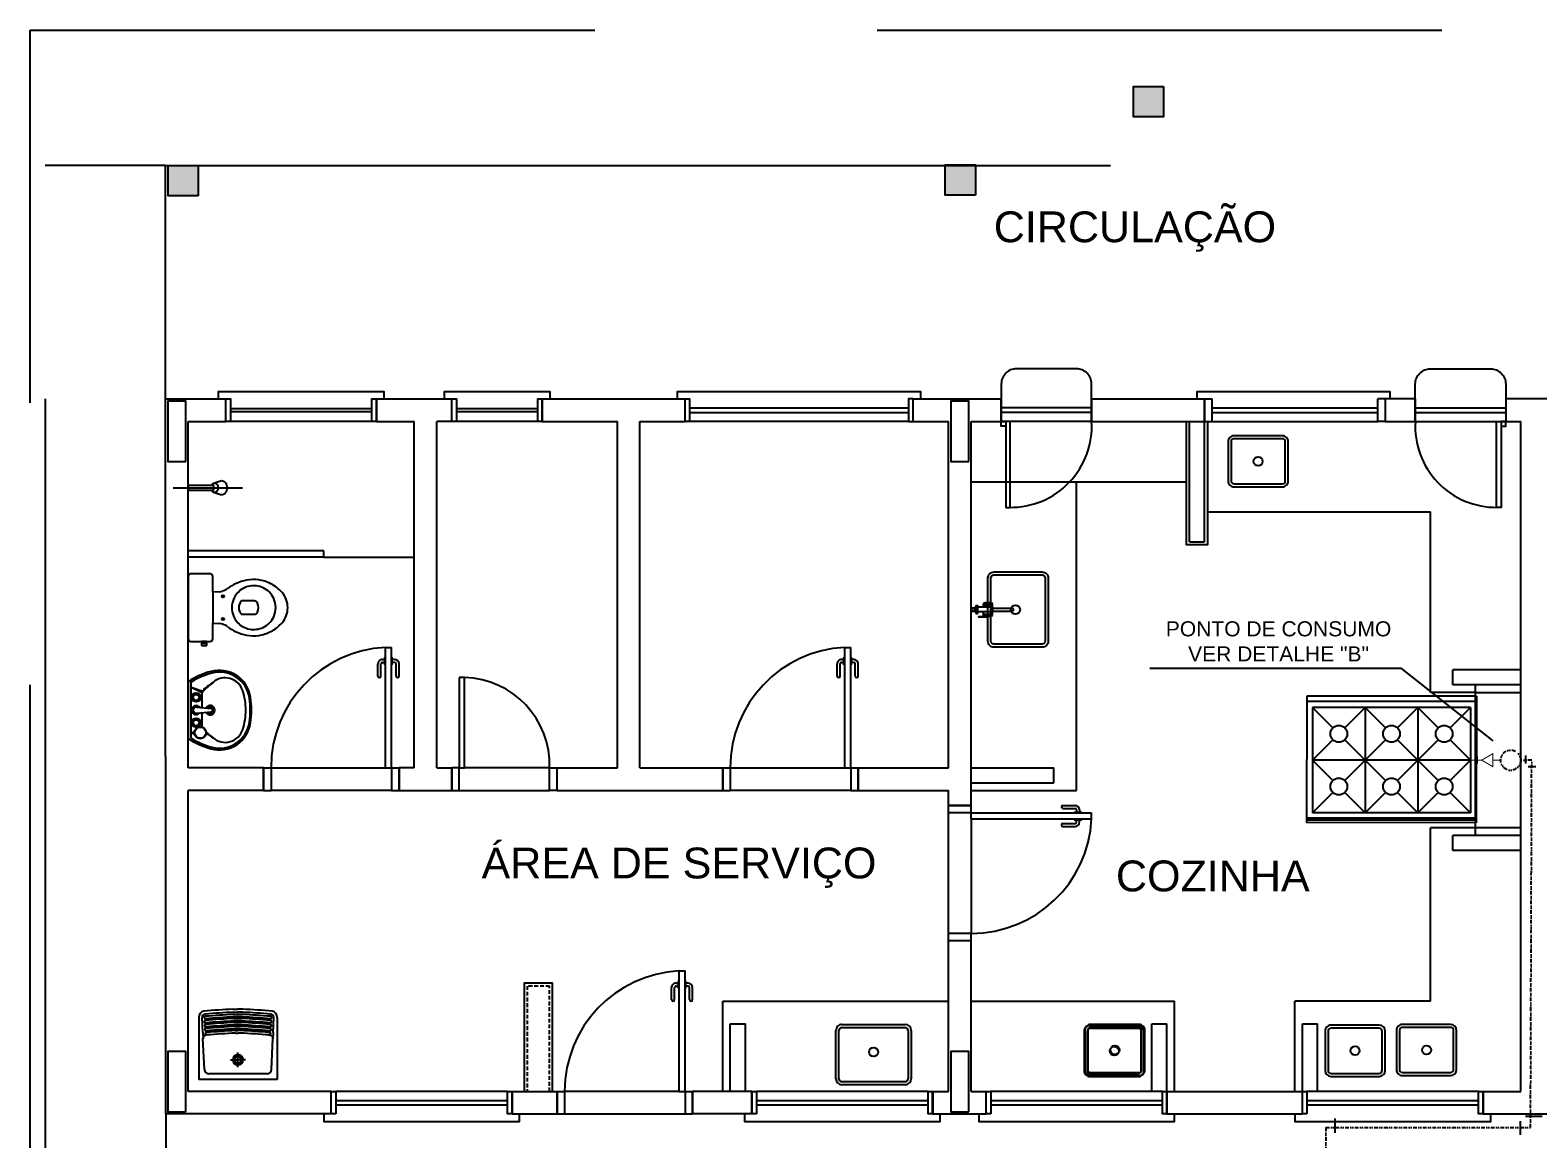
# Model space of a CAD drawing. Header units: millimetres. Extents: x 4161 to 13726, y 828 to 4470.
# Drawn here: x 4911 to 5913, y 3033 to 3770 of the extents above; entities that cross this region are included whole.
import ezdxf

# ---------------------------------------------------------------- set-up
doc = ezdxf.new("R2010")
doc.units = ezdxf.units.MM
doc.header["$LTSCALE"] = 10
for name, pattern in [('CONTINU', [0]), ('DIVIDE2', [0.625, 0.25, -0.125, 0, -0.125, 0, -0.125]), ('HIDDEN', [9.525, 6.35, -3.175]), ('TRACEJADO_G', [0.375, 0.25, -0.125]), ('TRAÇO-2PTOS_P', [0.625, 0.25, -0.125, 0, -0.125, 0, -0.125])]:
    doc.linetypes.add(name, pattern=pattern)
for name, color, linetype in [('A-COTAS', 1, 'Continuous'), ('A-JANEL', 1, 'Continuous'), ('A-PARED', 5, 'Continuous'), ('A-PAREDE', 5, 'Continuous'), ('A-PISOS-CTEL', 2, 'TRACEJADO_G'), ('A-PISOS-NIVEL', 1, 'Continuous'), ('A-SOLEIRA', 1, 'Continuous'), ('ARQ-ALV-CORTE', 5, 'Continuous'), ('ARQ-ALV-ENCOBERTA', 8, 'Continuous'), ('ARQ-ALV-VISTA2', 1, 'Continuous'), ('ARQ-BNC-VISTA', 1, 'Continuous'), ('ARQ-COB-PROJ', 8, 'TRAÇO-2PTOS_P'), ('ARQ-ESQ-VISTA1', 2, 'Continuous'), ('ARQ-MOB-VISTA', 1, 'CONTINU'), ('ARQ-TXT-1_050', 2, 'Continuous'), ('AUX_02', 2, 'Continuous'), ('cotas indicativas', 1, 'Continuous'), ('tubulação', 5, 'DIVIDE2')]:
    doc.layers.add(name, color=color, linetype=linetype)
doc.styles.add('Arial2', font='arial.ttf')
doc.styles.add('ESC-50-A20', font='arial.ttf', dxfattribs={"height": 0.1})

# ---------------------------------------------------------------- blocks, each defined once
blk = doc.blocks.new('PONTO')
at = {"layer": 'tubulação', "color": 0, "const_width": 5}
for points in [[(0, -54), (0, 0)], [(32.6, -105.3), (-32.6, -105.3), (0, -49.3), (32.6, -105.3), (0, -105.3)], [(17.9, -27.7), (-17.9, -27.7)], [(0, -143.9), (0, -105.3)]]:
    blk.add_lwpolyline(points, dxfattribs=at)

msp = doc.modelspace()

# ---------------------------------------------------------------- hatches: boundary and pattern name
at = {"layer": 'A-COTAS'}
h = msp.add_hatch(color=253, dxfattribs=at)
h.set_gradient(color1=(173, 173, 173), color2=(173, 173, 173))
h.paths.add_polyline_path([(5664.1, 3732.44), (5664.09, 3712.44), (5644.09, 3712.44), (5644.1, 3732.44)])
h = msp.add_hatch(color=251, dxfattribs=at)
h.set_gradient(color1=(173, 173, 173), color2=(173, 173, 173))
h.paths.add_polyline_path([(5022.91, 3659.94), (5002.91, 3659.95), (5002.92, 3679.95), (5022.92, 3679.94)])
h = msp.add_hatch(color=251, dxfattribs=at)
h.set_gradient(color1=(173, 173, 173), color2=(173, 173, 173))
h.paths.add_polyline_path([(5539.13, 3660.39), (5519.13, 3660.4), (5519.14, 3680.4), (5539.14, 3680.39)])

# ---------------------------------------------------------------- linework, layer by layer
at = {"layer": 'A-JANEL', "color": 251}
msp.add_line((5111.36, 3049.95), (5111.36, 3064.95), dxfattribs=at)
at = {"layer": 'A-PARED', "color": 251}
for points in [[(5022.91, 3659.94), (5002.91, 3659.95), (5002.92, 3679.95), (5022.92, 3679.94)], [(5539.13, 3660.39), (5519.13, 3660.4), (5519.14, 3680.4), (5539.14, 3680.39)]]:
    msp.add_lwpolyline(points, close=True, dxfattribs=at)
at = {"layer": 'A-PAREDE', "color": 251}
for p, q in [((5001.36, 3049.95), (5001.35, 3524.95)), ((5001.35, 3524.95), (5041.35, 3524.95)), ((5141.35, 3524.95), (5191.49, 3524.95)), ((5141.35, 3509.95), (5141.35, 3524.95)), ((5191.49, 3509.95), (5191.49, 3524.95)), ((5251.49, 3524.95), (5346.35, 3524.95)), ((5251.49, 3509.95), (5251.49, 3524.95)), ((5346.35, 3509.95), (5346.35, 3524.95)), ((5497.73, 3509.95), (5497.73, 3524.95)), ((5141.35, 3509.95), (5166.35, 3509.95)), ((5166.36, 3279.95), (5166.35, 3509.95)), ((5191.49, 3509.95), (5181.35, 3509.95)), ((5181.36, 3279.95), (5181.35, 3509.95)), ((5251.49, 3509.95), (5301.35, 3509.95)), ((5301.36, 3279.95), (5301.35, 3509.95)), ((5316.36, 3279.95), (5316.35, 3509.95)), ((5316.35, 3509.95), (5346.35, 3509.95)), ((5497.73, 3509.95), (5521.35, 3509.95)), ((5521.36, 3279.95), (5521.35, 3509.95)), ((5536.36, 3254.95), (5536.35, 3509.95)), ((5901.36, 3064.95), (5901.35, 3509.95)), ((5544.48, 3386.53), (5544.48, 3389.07)), ((5544.48, 3388.47), (5550.48, 3388.46)), ((5544.48, 3388.07), (5550.48, 3388.06)), ((5550.48, 3386.53), (5550.48, 3389.06)), ((5544.48, 3381), (5544.48, 3383.53)), ((5544.48, 3382), (5550.48, 3382.01)), ((5544.48, 3381.6), (5550.48, 3381.61)), ((5550.48, 3381.01), (5550.48, 3383.53)), ((5191.36, 3264.95), (5191.36, 3279.95)), ((5191.36, 3264.95), (5191.36, 3274.95)), ((5261.36, 3264.95), (5261.36, 3279.95)), ((5261.36, 3279.95), (5301.36, 3279.95)), ((5261.36, 3264.95), (5261.36, 3279.95)), ((5261.36, 3264.95), (5261.36, 3279.95)), ((5016.36, 3064.95), (5016.35, 3264.95)), ((5156.36, 3264.95), (5191.36, 3264.95)), ((5261.36, 3264.95), (5371.36, 3264.95)), ((5111.36, 3064.95), (5016.36, 3064.95)), ((5111.36, 3049.95), (5111.36, 3064.95)), ((5111.36, 3049.95), (5001.36, 3049.95)), ((5876.39, 3049.95), (6091.36, 3049.95))]:
    msp.add_line(p, q, dxfattribs=at)
for points in [[(5664.1, 3732.44), (5664.09, 3712.44), (5644.09, 3712.44), (5644.1, 3732.44)], [(5014.85, 3483.45), (5014.85, 3523.45), (5002.85, 3523.45), (5002.85, 3483.45)], [(5547.47, 3380.51), (5547.47, 3380.01), (5541.47, 3380.01), (5541.47, 3380.51)], [(5014.86, 3051.45), (5014.86, 3091.45), (5002.86, 3091.45), (5002.86, 3051.45)]]:
    msp.add_lwpolyline(points, close=True, dxfattribs=at)
for points in [[(5551.47, 3410.03), (5583.47, 3410.03, -0.4142136), (5587.47, 3406.03), (5587.47, 3364.03, -0.4142136), (5583.47, 3360.03), (5551.47, 3360.03, -0.4142136), (5547.47, 3364.03), (5547.47, 3406.03, -0.4142136)], [(5551.47, 3408.03), (5583.47, 3408.03, -0.4142136), (5585.47, 3406.03), (5585.47, 3364.03, -0.4142136), (5583.47, 3362.03), (5551.47, 3362.03, -0.4142136), (5549.47, 3364.03), (5549.47, 3406.03, -0.4142136)]]:
    msp.add_lwpolyline(points, format="xyb", close=True, dxfattribs=at)
for points in [[(5536.49, 3386.06), (5536.36, 3385.92)], [(5536.36, 3385.92), (5536.36, 3385.76)], [(5536.36, 3385.76), (5536.36, 3384.13)], [(5536.41, 3385.98), (5538.61, 3385.98)], [(5538.71, 3386.06), (5536.49, 3386.06)], [(5536.49, 3386.06), (5536.49, 3384.08)], [(5538.61, 3386.06), (5538.61, 3384.08)], [(5538.71, 3386.53), (5538.71, 3383.53)], [(5539.47, 3386.53), (5538.71, 3386.53)], [(5539.47, 3387.73), (5540.51, 3387.73)], [(5539.47, 3387.73), (5539.47, 3382.33)], [(5540.67, 3382.49), (5540.67, 3387.57)], [(5550.48, 3386.53), (5540.67, 3386.53)], [(5550.48, 3386.53), (5550.48, 3383.53)], [(5550.48, 3386.06), (5563.36, 3386.06)], [(5564.39, 3385.16), (5564.39, 3385.03)], [(5536.49, 3384), (5536.36, 3384.13)], [(5536.41, 3384.08), (5538.61, 3384.08)], [(5538.71, 3384), (5536.49, 3384)], [(5538.61, 3384), (5538.61, 3384.08)], [(5539.47, 3383.53), (5538.71, 3383.53)], [(5539.47, 3382.33), (5540.51, 3382.33)], [(5550.48, 3383.53), (5540.67, 3383.53)], [(5550.48, 3384), (5563.36, 3384)]]:
    msp.add_lwpolyline(points, dxfattribs=at)
for points in [[(5540.51, 3387.73, -0.4142082), (5540.67, 3387.57)], [(5563.36, 3386.06, -1), (5563.36, 3384)], [(5540.67, 3382.49, -0.4142116), (5540.51, 3382.33)]]:
    msp.add_lwpolyline(points, format="xyb", dxfattribs=at)
msp.add_circle((5565.79, 3385.03), 3, dxfattribs=at)
for centre, start, end in [((5547.47, 3380.31), 71.00676, 108.85604), ((5547.47, 3389.76), 251.14412, 288.9934)]:
    msp.add_arc(centre, 9.25, start, end, dxfattribs=at)
at = {"layer": 'A-PISOS-CTEL', "color": 251, "linetype": 'TRACEJADO_G', "ltscale": 150}
msp.add_lwpolyline([(4911.35, 3769.95), (6666.35, 3769.95), (6666.36, 2959.95), (4911.36, 2959.95)], close=True, dxfattribs=at)
at = {"layer": 'A-PISOS-NIVEL', "color": 251}
for p, q in [((5001.35, 3679.95), (4921.35, 3679.95)), ((5001.35, 3679.95), (5628.85, 3679.95)), ((5001.35, 3524.95), (5001.35, 3679.95)), ((4921.35, 3524.98), (4921.36, 2447.75)), ((5001.36, 3049.95), (5001.36, 2597.75))]:
    msp.add_line(p, q, dxfattribs=at)
at = {"layer": 'A-SOLEIRA', "color": 251}
for p, q in [((5106.35, 3419.95), (5166.35, 3419.95)), ((5256.36, 3279.95), (5199.86, 3279.95)), ((5196.36, 3264.95), (5256.36, 3264.95)), ((5521.36, 3169.95), (5521.36, 3249.95)), ((5536.36, 3245.95), (5536.36, 3169.95))]:
    msp.add_line(p, q, dxfattribs=at)
msp.add_arc((5198.11, 3281.7), 58.28, 358.27927, 88.27927, dxfattribs=at)
at = {"layer": 'ARQ-ALV-CORTE', "color": 251}
for p, q in [((5497.73, 3524.95), (5556.35, 3524.95)), ((5556.35, 3509.95), (5556.35, 3524.95)), ((5556.35, 3509.95), (5556.35, 3524.95)), ((5616.35, 3524.95), (5691.35, 3524.95)), ((5691.35, 3524.95), (5696.35, 3524.95)), ((5691.35, 3524.95), (5691.35, 3509.95)), ((5691.35, 3509.95), (5691.35, 3524.95)), ((5696.35, 3509.95), (5696.35, 3524.95)), ((5806.35, 3509.95), (5806.35, 3524.95)), ((5811.35, 3524.95), (5806.35, 3524.95)), ((5831.35, 3524.95), (5811.35, 3524.95)), ((5811.35, 3524.95), (5811.35, 3509.95)), ((5831.35, 3524.95), (5831.35, 3509.95)), ((5926.35, 3524.95), (5891.35, 3524.95)), ((5891.35, 3524.95), (5891.35, 3509.95)), ((5616.35, 3519.03), (5556.35, 3519.03)), ((5616.35, 3516.03), (5556.35, 3516.03)), ((5616.37, 3524.67), (5616.37, 3509.67)), ((5616.37, 3509.67), (5616.37, 3524.67)), ((5831.35, 3519.03), (5891.35, 3519.03)), ((5831.35, 3516.03), (5891.35, 3516.03)), ((5536.35, 3509.95), (5556.35, 3509.95)), ((5616.35, 3509.95), (5556.35, 3509.95)), ((5616.37, 3509.95), (5691.35, 3509.95)), ((5811.35, 3509.95), (5806.35, 3509.95)), ((5811.35, 3509.95), (5831.35, 3509.95)), ((5831.35, 3509.95), (5891.35, 3509.95)), ((5891.35, 3509.95), (5901.35, 3509.95)), ((5606.36, 3264.95), (5606.35, 3469.95)), ((5856.36, 3334.95), (5856.36, 3344.95)), ((5871.36, 3234.95), (5871.36, 3334.95)), ((5759.19, 3327.53), (5759.16, 3243.53)), ((5871.89, 3327.48), (5759.19, 3327.53)), ((5871.36, 3329.95), (5841.36, 3329.95)), ((5871.89, 3327.48), (5871.86, 3243.48)), ((5871.89, 3323.98), (5759.19, 3324.03)), ((5763.04, 3320.02), (5763.01, 3250.02)), ((5763.04, 3320.02), (5776.57, 3306.48)), ((5868.04, 3319.98), (5763.04, 3320.02)), ((5784.49, 3306.48), (5798.04, 3320.01)), ((5798.04, 3320.01), (5798.01, 3250.01)), ((5798.04, 3320.01), (5811.57, 3306.46)), ((5833.04, 3320), (5819.49, 3306.46)), ((5833.04, 3320), (5833.01, 3250)), ((5846.57, 3306.45), (5833.04, 3320)), ((5868.04, 3319.98), (5854.49, 3306.45)), ((5868.04, 3319.98), (5868.01, 3249.98)), ((5763.02, 3285.02), (5776.57, 3298.56)), ((5811.57, 3298.54), (5784.48, 3271.48)), ((5784.49, 3298.56), (5811.56, 3271.46)), ((5846.57, 3298.53), (5819.48, 3271.46)), ((5819.49, 3298.54), (5846.56, 3271.45)), ((5868.02, 3284.98), (5854.49, 3298.53)), ((5776.56, 3271.48), (5763.02, 3285.02)), ((5868.02, 3284.98), (5763.02, 3285.02)), ((5854.48, 3271.45), (5868.02, 3284.98)), ((5536.36, 3279.95), (5591.36, 3279.95)), ((5591.36, 3269.95), (5591.36, 3279.95)), ((5536.36, 3269.95), (5591.36, 3269.95)), ((5536.36, 3264.95), (5606.36, 3264.95)), ((5536.36, 3249.95), (5536.36, 3254.95)), ((5776.55, 3263.56), (5763.01, 3250.02)), ((5798.01, 3250.01), (5784.47, 3263.56)), ((5811.55, 3263.54), (5798.01, 3250.01)), ((5819.47, 3263.54), (5833.01, 3250)), ((5833.01, 3250), (5846.55, 3263.53)), ((5854.47, 3263.53), (5868.01, 3249.98)), ((5536.36, 3249.95), (5521.36, 3249.95)), ((5536.36, 3249.95), (5616.36, 3249.95)), ((5536.36, 3245.95), (5536.36, 3249.95)), ((5536.36, 3245.95), (5616.36, 3245.95)), ((5871.86, 3246.48), (5759.16, 3246.53)), ((5871.86, 3245.08), (5759.16, 3245.13)), ((5868.01, 3249.98), (5763.01, 3250.02)), ((5871.86, 3243.48), (5759.16, 3243.53)), ((5841.36, 3124.95), (5841.36, 3239.95)), ((5871.36, 3239.95), (5841.36, 3239.95)), ((5856.36, 3224.95), (5856.36, 3234.95)), ((5901.36, 3234.95), (5856.36, 3234.95)), ((5901.36, 3239.95), (5871.36, 3239.95)), ((5901.36, 3234.95), (5871.36, 3234.95)), ((5901.36, 3224.95), (5856.36, 3224.95)), ((5671.36, 3064.95), (5671.36, 3124.95)), ((5656.36, 3109.95), (5666.36, 3109.95)), ((5656.36, 3064.95), (5656.36, 3109.95)), ((5666.36, 3064.95), (5666.36, 3109.95)), ((5666.39, 3064.95), (5756.36, 3064.95)), ((5666.39, 3049.95), (5666.39, 3064.95)), ((5666.39, 3049.95), (5666.39, 3064.95)), ((5876.39, 3064.95), (5901.36, 3064.95)), ((5666.39, 3049.95), (5756.36, 3049.95)), ((5698.36, 3049.95), (5740.86, 3049.95))]:
    msp.add_line(p, q, dxfattribs=at)
for points in [[(5616.35, 3509.95), (5616.35, 3534.95, 0.4142136), (5606.35, 3544.95), (5566.35, 3544.95, 0.4142136), (5556.35, 3534.95), (5556.35, 3509.95)], [(5831.35, 3509.95), (5831.35, 3534.95, -0.4142136), (5841.35, 3544.95), (5881.35, 3544.95, -0.4142136), (5891.35, 3534.95), (5891.35, 3509.95)]]:
    msp.add_lwpolyline(points, format="xyb", dxfattribs=at)
for points in [[(5534.85, 3483.45), (5534.85, 3523.45), (5522.85, 3523.45), (5522.85, 3483.45)], [(5666.39, 3049.95), (5663.39, 3049.95), (5663.39, 3064.95), (5666.39, 3064.95)]]:
    msp.add_lwpolyline(points, close=True, dxfattribs=at)
for points in [[(5559.35, 3509.95), (5559.35, 3506.95), (5556.35, 3506.95), (5556.35, 3509.95), (5559.35, 3509.95)], [(5559.35, 3509.95), (5559.35, 3452.95), (5562.35, 3452.95), (5562.35, 3509.95), (5559.35, 3509.95)], [(5888.35, 3509.95), (5888.35, 3506.95), (5891.35, 3506.95), (5891.35, 3509.95), (5888.35, 3509.95)]]:
    msp.add_lwpolyline(points, dxfattribs=at)
for points in [[(5611.36, 3104.83), (5611.36, 3078.83, 0.4142136), (5615.36, 3074.83), (5647.36, 3074.83, 0.4142136), (5651.36, 3078.83), (5651.36, 3104.83, 0.4142136), (5647.36, 3108.83), (5615.36, 3108.83, 0.4142136)], [(5611.8, 3105.47), (5611.79, 3079.47, 0.4142136), (5615.79, 3075.47), (5647.79, 3075.46, 0.4142136), (5651.79, 3079.45), (5651.8, 3105.45, 0.4142136), (5647.8, 3109.46), (5615.8, 3109.47, 0.4142136)], [(5613.36, 3104.83), (5613.36, 3078.83, 0.4142136), (5615.36, 3076.83), (5647.36, 3076.83, 0.4142136), (5649.36, 3078.83), (5649.36, 3104.83, 0.4142136), (5647.36, 3106.83), (5615.36, 3106.83, 0.4142136)], [(5613.8, 3105.47), (5613.79, 3079.47, 0.4142136), (5615.79, 3077.47), (5647.79, 3077.46, 0.4142136), (5649.79, 3079.45), (5649.8, 3105.45, 0.4142136), (5647.8, 3107.46), (5615.8, 3107.47, 0.4142136)]]:
    msp.add_lwpolyline(points, format="xyb", close=True, dxfattribs=at)
for centre, radius in [((5780.53, 3302.52), 5.6), ((5815.53, 3302.5), 5.6), ((5850.53, 3302.49), 5.6), ((5780.52, 3267.52), 5.6), ((5815.52, 3267.5), 5.6), ((5850.52, 3267.49), 5.6), ((5631.36, 3091.83), 3), ((5631.8, 3092.46), 3)]:
    msp.add_circle(centre, radius, dxfattribs=at)
msp.add_arc((5562.6, 3506.79), 53.84, 269.20196, 3.36797, dxfattribs=at)
at = {"layer": 'ARQ-ALV-ENCOBERTA', "color": 251, "linetype": 'HIDDEN'}
for p, q in [((5901.36, 3344.95), (5856.36, 3344.95)), ((5901.36, 3334.95), (5856.36, 3334.95)), ((5901.36, 3329.69), (5871.36, 3329.69))]:
    msp.add_line(p, q, dxfattribs=at)
at = {"layer": 'ARQ-ALV-VISTA2', "color": 251, "ltscale": 0.1}
msp.add_lwpolyline([(5256.36, 3064.95), (5258.36, 3064.95), (5258.36, 3136.95), (5239.36, 3136.95), (5239.36, 3064.95)], dxfattribs=at)
at = {"layer": 'ARQ-BNC-VISTA', "color": 251}
for p, q in [((5536.35, 3469.95), (5679.35, 3469.95)), ((5693.35, 3449.95), (5841.35, 3449.95)), ((5841.36, 3329.95), (5841.35, 3449.95)), ((5901.36, 3334.95), (5871.36, 3334.95)), ((5371.36, 3124.95), (5521.36, 3124.95)), ((5536.36, 3124.95), (5671.36, 3124.95)), ((5046.03, 3119.59), (5049.38, 3119.59)), ((5046.26, 3117.58), (5049.38, 3117.58)), ((5046.42, 3116.1), (5049.37, 3116.1)), ((5046.6, 3114.45), (5049.37, 3114.45)), ((5052.71, 3119.59), (5049.36, 3119.59)), ((5052.48, 3117.58), (5049.36, 3117.58)), ((5052.32, 3116.1), (5049.37, 3116.1)), ((5052.14, 3114.45), (5049.37, 3114.45)), ((5023.37, 3114.14), (5023.37, 3072.97)), ((5025.97, 3104.19), (5025.54, 3114)), ((5046.72, 3113.42), (5049.37, 3113.42)), ((5046.9, 3111.75), (5049.37, 3111.75)), ((5047.01, 3110.75), (5049.37, 3110.75)), ((5047.19, 3109.11), (5049.37, 3109.11)), ((5047.3, 3108.12), (5049.37, 3108.12)), ((5047.48, 3106.48), (5049.37, 3106.48)), ((5047.61, 3105.35), (5049.37, 3105.35)), ((5052.02, 3113.42), (5049.37, 3113.42)), ((5051.84, 3111.75), (5049.37, 3111.75)), ((5051.73, 3110.75), (5049.37, 3110.75)), ((5051.55, 3109.11), (5049.37, 3109.11)), ((5051.44, 3108.12), (5049.37, 3108.12)), ((5051.26, 3106.48), (5049.37, 3106.48)), ((5051.13, 3105.35), (5049.37, 3105.35)), ((5072.77, 3104.19), (5073.2, 3114)), ((5075.37, 3114.14), (5075.37, 3072.97)), ((5025.97, 3104.19), (5026.16, 3099.8)), ((5027.04, 3079.49), (5026.15, 3100.07)), ((5028.73, 3102.45), (5028.2, 3102.41)), ((5047.79, 3103.7), (5049.37, 3103.7)), ((5050.95, 3103.7), (5049.37, 3103.7)), ((5070.01, 3102.45), (5070.54, 3102.41)), ((5071.7, 3079.49), (5072.59, 3100.07)), ((5072.77, 3104.19), (5072.58, 3099.8)), ((5044.46, 3086), (5049.37, 3086)), ((5049.37, 3081.09), (5049.37, 3090.91)), ((5054.28, 3086), (5049.37, 3086)), ((5068.7, 3076.63), (5030.04, 3076.63)), ((5075.37, 3072.97), (5023.37, 3072.97))]:
    msp.add_line(p, q, dxfattribs=at)
for centre, radius, start, end in [((5027.67, 3114.1), 4.3, 102.59165, 180.54679), ((5027.79, 3114.1), 2.25, 94.64958, 182.49162), ((5078.28, 2493.19), 627.23, 92.94732, 94.71429), ((5027.75, 3114.03), 0.825, 91.57277, 277.72639), ((5078.28, 2493.19), 625.21, 92.93644, 94.64958), ((5078.28, 2493.19), 623.72, 92.92836, 94.64958), ((5078.28, 2493.19), 622.07, 92.91937, 94.64958), ((5020.46, 2493.19), 622.07, 85.35058, 87.08079), ((5020.46, 2493.19), 623.72, 85.35058, 87.0718), ((5020.46, 2493.19), 625.21, 85.35058, 87.06372), ((5020.46, 2493.19), 627.23, 85.28587, 87.05284), ((5070.99, 3114.03), 0.825, 262.27377, 88.42739), ((5070.95, 3114.1), 2.25, 357.50854, 85.35058), ((5071.07, 3114.1), 4.3, 359.45337, 77.40851), ((5027.88, 3111.33), 0.847, 85.74587, 283.55329), ((5028, 3108.67), 0.855, 79.12, 290.17916), ((5028.21, 3106.03), 0.857, 78.76408, 290.53507), ((5078.28, 2493.19), 621.03, 92.91365, 94.64958), ((5078.28, 2493.19), 619.36, 92.90445, 94.64958), ((5078.28, 2493.19), 618.36, 92.89893, 94.64958), ((5078.28, 2493.19), 616.71, 92.88978, 94.64958), ((5078.28, 2493.19), 615.71, 92.88422, 94.64958), ((5078.28, 2493.19), 614.06, 92.87499, 94.64958), ((5078.28, 2493.19), 612.93, 92.86862, 94.64958), ((5020.46, 2493.19), 612.93, 85.35058, 87.13154), ((5020.46, 2493.19), 614.06, 85.35058, 87.12517), ((5020.46, 2493.19), 615.71, 85.35058, 87.11594), ((5020.46, 2493.19), 616.71, 85.35058, 87.11038), ((5020.46, 2493.19), 618.36, 85.35058, 87.10123), ((5020.46, 2493.19), 619.36, 85.35058, 87.09571), ((5020.46, 2493.19), 621.03, 85.35058, 87.08651), ((5070.53, 3106.03), 0.857, 249.46509, 101.23608), ((5070.74, 3108.67), 0.855, 249.821, 100.88017), ((5070.86, 3111.33), 0.847, 256.44687, 94.25429), ((5028.39, 3100.17), 2.25, 95.00474, 182.49162), ((5028.46, 3103.26), 0.851, 80.36073, 262.12557), ((5078.28, 2493.18), 611.28, 92.8592, 94.64958), ((5020.46, 2493.18), 611.28, 85.35058, 87.14096), ((5070.28, 3103.26), 0.851, 277.87459, 99.63943), ((5070.35, 3100.17), 2.25, 357.50854, 84.99542), ((5049.37, 3086), 3.41, 90.00008, 270.00008), ((5049.37, 3086), 3.41, 90.00008, 270.00008), ((5049.37, 3086), 2.19, 90.00008, 270.00008), ((5049.37, 3086), 2.19, 90.00008, 270.00008), ((5049.37, 3086), 3.41, 270.00008, 90.00008), ((5049.37, 3086), 3.41, 270.00008, 90.00008), ((5049.37, 3086), 2.19, 270.00008, 90.00008), ((5049.37, 3086), 2.19, 270.00008, 90.00008), ((5030.04, 3079.62), 3, 182.49162, 270.00008), ((5068.7, 3079.62), 3, 270.00008, 357.50854)]:
    msp.add_arc(centre, radius, start, end, dxfattribs=at)
at = {"layer": 'ARQ-COB-PROJ', "color": 251, "linetype": 'HIDDEN', "ltscale": 0.04}
msp.add_lwpolyline([(5256.36, 3064.95), (5256.36, 3134.95), (5241.36, 3134.95), (5241.36, 3064.95)], dxfattribs=at)
at = {"layer": 'ARQ-ESQ-VISTA1', "color": 251}
for p, q in [((5041.35, 3509.95), (5041.35, 3524.95)), ((5138.35, 3518.44), (5044.39, 3518.44)), ((5138.35, 3516.44), (5044.39, 3516.44)), ((5248.49, 3518.44), (5194.53, 3518.44)), ((5248.49, 3516.44), (5194.53, 3516.44)), ((5349.35, 3518.95), (5494.73, 3518.95)), ((5349.35, 3515.95), (5494.73, 3515.95)), ((5696.35, 3518.95), (5806.35, 3518.95)), ((5696.35, 3515.95), (5806.35, 3515.95)), ((5016.35, 3279.95), (5016.35, 3509.95)), ((5016.35, 3509.95), (5041.35, 3509.95)), ((5138.35, 3509.95), (5044.35, 3509.95)), ((5248.49, 3509.95), (5194.49, 3509.95)), ((5494.73, 3509.95), (5349.35, 3509.95)), ((5681.35, 3429.95), (5681.35, 3509.95)), ((5691.35, 3509.95), (5696.35, 3509.95)), ((5691.35, 3429.95), (5691.35, 3509.95)), ((5696.35, 3509.95), (5806.35, 3509.95)), ((5006.35, 3465.95), (5052.35, 3465.95)), ((5016.35, 3467.45), (5016.35, 3464.45)), ((5033.35, 3467.45), (5016.35, 3467.45)), ((5033.35, 3464.45), (5033.35, 3467.45)), ((5037.05, 3470.2), (5033.85, 3468.95)), ((5016.35, 3464.45), (5033.35, 3464.45)), ((5033.16, 3463.07), (5037.17, 3461.65)), ((5681.35, 3429.95), (5691.35, 3429.95)), ((5106.35, 3423.95), (5016.35, 3423.95)), ((5106.35, 3419.95), (5016.35, 3419.95)), ((5106.35, 3419.95), (5106.35, 3423.95)), ((5016.35, 3407.03), (5016.35, 3386.33)), ((5025.46, 3408.83), (5018.16, 3408.83)), ((5028.46, 3408.83), (5025.46, 3408.83)), ((5030.71, 3408.83), (5028.46, 3408.83)), ((5032.61, 3396.61), (5032.61, 3407.03)), ((5037.16, 3396.93), (5032.61, 3396.61)), ((5016.35, 3386.33), (5016.35, 3365.63)), ((5060.16, 3390.78), (5051.66, 3390.78)), ((5032.61, 3365.63), (5032.61, 3376.05)), ((5032.61, 3376.05), (5037.16, 3375.73)), ((5051.66, 3381.88), (5060.16, 3381.88)), ((5018.16, 3363.83), (5025.46, 3363.83)), ((5025.46, 3362.68), (5025.16, 3362.68)), ((5025.16, 3362.68), (5025.16, 3361.08)), ((5025.16, 3361.08), (5026.96, 3361.08)), ((5025.46, 3363.83), (5025.46, 3362.68)), ((5026.96, 3361.08), (5028.76, 3361.08)), ((5028.46, 3362.68), (5028.46, 3363.83)), ((5028.46, 3363.83), (5030.71, 3363.83)), ((5028.76, 3362.68), (5028.46, 3362.68)), ((5028.76, 3361.08), (5028.76, 3362.68)), ((5147.36, 3279.95), (5147.36, 3359.95)), ((5147.36, 3359.95), (5151.36, 3359.95)), ((5151.36, 3279.95), (5151.36, 3359.95)), ((5452.36, 3279.95), (5452.36, 3359.95)), ((5452.36, 3359.95), (5456.36, 3359.95)), ((5456.36, 3279.95), (5456.36, 3359.95)), ((5142.36, 3340.91), (5142.36, 3348.91)), ((5144.36, 3340.91), (5144.36, 3348.91)), ((5145.36, 3351.91), (5146.86, 3351.91)), ((5145.36, 3349.91), (5146.86, 3349.91)), ((5146.86, 3348.41), (5146.86, 3353.41)), ((5146.86, 3353.41), (5147.36, 3353.41)), ((5146.86, 3348.41), (5147.36, 3348.41)), ((5151.86, 3353.41), (5151.36, 3353.41)), ((5151.86, 3348.41), (5151.36, 3348.41)), ((5151.86, 3348.41), (5151.86, 3353.41)), ((5153.36, 3351.91), (5151.86, 3351.91)), ((5153.36, 3349.91), (5151.86, 3349.91)), ((5154.36, 3340.91), (5154.36, 3348.91)), ((5156.36, 3340.91), (5156.36, 3348.91)), ((5447.36, 3340.91), (5447.36, 3348.91)), ((5449.36, 3340.91), (5449.36, 3348.91)), ((5450.36, 3351.91), (5451.86, 3351.91)), ((5450.36, 3349.91), (5451.86, 3349.91)), ((5451.86, 3348.41), (5451.86, 3353.41)), ((5451.86, 3353.41), (5452.36, 3353.41)), ((5451.86, 3348.41), (5452.36, 3348.41)), ((5456.86, 3353.41), (5456.36, 3353.41)), ((5456.86, 3348.41), (5456.36, 3348.41)), ((5456.86, 3348.41), (5456.86, 3353.41)), ((5458.36, 3351.91), (5456.86, 3351.91)), ((5458.36, 3349.91), (5456.86, 3349.91)), ((5459.36, 3340.91), (5459.36, 3348.91)), ((5461.36, 3340.91), (5461.36, 3348.91)), ((5016.35, 3337.14), (5016.35, 3299.34)), ((5018.36, 3299.55), (5018.36, 3336.93)), ((5018.36, 3333.52), (5026.02, 3330.8)), ((5018.36, 3333.42), (5025.6, 3329.85)), ((5025.6, 3319.89), (5025.6, 3329.85)), ((5021.96, 3320.19), (5031.47, 3319.39)), ((5021.96, 3316.25), (5031.47, 3317.05)), ((5025.6, 3307.04), (5025.6, 3316.56)), ((5018.36, 3303.44), (5020.36, 3303.44)), ((5018.36, 3303.04), (5020.36, 3303.04)), ((5019.12, 3303.44), (5020.45, 3304.09)), ((5019.7, 3303.44), (5020.38, 3303.68)), ((5066.36, 3279.95), (5016.35, 3279.95)), ((5066.36, 3264.95), (5066.36, 3279.95)), ((5066.36, 3279.95), (5066.36, 3264.95)), ((5066.36, 3279.95), (5071.36, 3279.95)), ((5071.36, 3279.95), (5147.36, 3279.95)), ((5071.36, 3279.95), (5071.36, 3264.95)), ((5147.36, 3279.95), (5151.36, 3279.95)), ((5151.36, 3279.95), (5151.36, 3264.95)), ((5151.36, 3279.95), (5156.36, 3279.95)), ((5156.36, 3264.95), (5156.36, 3279.95)), ((5166.36, 3279.95), (5156.36, 3279.95)), ((5156.36, 3279.95), (5156.36, 3264.95)), ((5181.36, 3279.95), (5191.36, 3279.95)), ((5316.36, 3279.95), (5371.36, 3279.95)), ((5371.36, 3264.95), (5371.36, 3279.95)), ((5371.36, 3279.95), (5371.36, 3264.95)), ((5371.36, 3279.95), (5376.36, 3279.95)), ((5376.36, 3279.95), (5452.36, 3279.95)), ((5376.36, 3279.95), (5376.36, 3264.95)), ((5452.36, 3279.95), (5456.36, 3279.95)), ((5456.36, 3279.95), (5456.36, 3264.95)), ((5456.36, 3279.95), (5461.36, 3279.95)), ((5461.36, 3264.95), (5461.36, 3279.95)), ((5461.36, 3279.95), (5521.36, 3279.95)), ((5461.36, 3279.95), (5461.36, 3264.95)), ((5066.36, 3264.95), (5016.35, 3264.95)), ((5066.36, 3264.95), (5071.36, 3264.95)), ((5151.36, 3264.95), (5071.36, 3264.95)), ((5151.36, 3264.95), (5156.36, 3264.95)), ((5371.36, 3264.95), (5376.36, 3264.95)), ((5456.36, 3264.95), (5376.36, 3264.95)), ((5456.36, 3264.95), (5461.36, 3264.95)), ((5461.36, 3264.95), (5521.36, 3264.95)), ((5521.36, 3254.95), (5521.36, 3264.95)), ((5521.36, 3254.95), (5536.36, 3254.95)), ((5536.36, 3254.95), (5521.36, 3254.95)), ((5521.36, 3249.95), (5521.36, 3254.95)), ((5597.32, 3254.95), (5605.32, 3254.95)), ((5597.32, 3252.95), (5605.32, 3252.95)), ((5604.82, 3250.45), (5609.82, 3250.45)), ((5604.82, 3250.45), (5604.82, 3249.95)), ((5604.82, 3245.45), (5604.82, 3245.95)), ((5604.82, 3245.45), (5609.82, 3245.45)), ((5606.32, 3251.95), (5606.32, 3250.45)), ((5606.32, 3243.95), (5606.32, 3245.45)), ((5608.32, 3251.95), (5608.32, 3250.45)), ((5608.32, 3243.95), (5608.32, 3245.45)), ((5609.82, 3250.45), (5609.82, 3249.95)), ((5609.82, 3245.45), (5609.82, 3245.95)), ((5616.36, 3245.95), (5616.36, 3249.95)), ((5597.32, 3242.95), (5605.32, 3242.95)), ((5597.32, 3240.95), (5605.32, 3240.95)), ((5536.36, 3169.95), (5521.36, 3169.95)), ((5521.36, 3164.95), (5521.36, 3169.95)), ((5521.36, 3064.95), (5521.36, 3164.95)), ((5536.36, 3164.95), (5521.36, 3164.95)), ((5536.36, 3164.95), (5521.36, 3164.95)), ((5536.36, 3164.95), (5536.36, 3169.95)), ((5536.36, 3064.95), (5536.36, 3164.95)), ((5342.36, 3064.95), (5342.36, 3144.95)), ((5342.36, 3144.95), (5346.36, 3144.95)), ((5346.36, 3064.95), (5346.36, 3144.95)), ((5340.36, 3136.91), (5341.86, 3136.91)), ((5340.36, 3134.91), (5341.86, 3134.91)), ((5341.86, 3133.41), (5341.86, 3138.41)), ((5341.86, 3138.41), (5342.36, 3138.41)), ((5346.86, 3138.41), (5346.36, 3138.41)), ((5346.86, 3133.41), (5346.86, 3138.41)), ((5348.36, 3136.91), (5346.86, 3136.91)), ((5348.36, 3134.91), (5346.86, 3134.91)), ((5337.36, 3125.91), (5337.36, 3133.91)), ((5339.36, 3125.91), (5339.36, 3133.91)), ((5341.86, 3133.41), (5342.36, 3133.41)), ((5346.86, 3133.41), (5346.36, 3133.41)), ((5349.36, 3125.91), (5349.36, 3133.91)), ((5351.36, 3125.91), (5351.36, 3133.91)), ((5371.36, 3064.95), (5371.36, 3124.95)), ((5841.36, 3124.95), (5751.36, 3124.95)), ((5751.36, 3064.95), (5751.36, 3124.95)), ((5376.36, 3109.95), (5386.36, 3109.95)), ((5376.36, 3064.95), (5376.36, 3109.95)), ((5386.36, 3064.95), (5386.36, 3109.95)), ((5446.5, 3073.39), (5446.5, 3105.39)), ((5448.5, 3073.39), (5448.5, 3105.39)), ((5450.5, 3109.39), (5492.5, 3109.39)), ((5450.5, 3107.39), (5492.5, 3107.39)), ((5494.5, 3105.39), (5494.5, 3073.39)), ((5496.5, 3105.39), (5496.5, 3073.39)), ((5756.36, 3109.95), (5766.36, 3109.95)), ((5756.36, 3064.95), (5756.36, 3109.95)), ((5766.36, 3064.95), (5766.36, 3109.95)), ((5771.36, 3104.95), (5771.36, 3078.95)), ((5773.36, 3104.95), (5773.36, 3078.95)), ((5807.36, 3108.95), (5775.36, 3108.95)), ((5807.36, 3106.95), (5775.36, 3106.95)), ((5809.36, 3078.95), (5809.36, 3104.95)), ((5811.36, 3078.95), (5811.36, 3104.95)), ((5818.8, 3105.5), (5818.79, 3079.5)), ((5820.8, 3105.5), (5820.79, 3079.5)), ((5854.8, 3109.49), (5822.8, 3109.5)), ((5854.8, 3107.49), (5822.8, 3107.5)), ((5856.79, 3079.49), (5856.8, 3105.49)), ((5858.79, 3079.49), (5858.8, 3105.49)), ((5775.36, 3076.95), (5807.36, 3076.95)), ((5775.36, 3074.95), (5807.36, 3074.95)), ((5822.79, 3077.5), (5854.79, 3077.49)), ((5822.79, 3075.5), (5854.79, 3075.49)), ((5228.39, 3064.95), (5114.36, 3064.95)), ((5231.39, 3049.95), (5231.39, 3064.95)), ((5231.39, 3064.95), (5261.36, 3064.95)), ((5261.36, 3064.95), (5261.36, 3049.95)), ((5261.36, 3064.95), (5266.36, 3064.95)), ((5261.36, 3049.95), (5261.36, 3064.95)), ((5266.36, 3064.95), (5266.36, 3049.95)), ((5342.36, 3064.95), (5266.36, 3064.95)), ((5342.36, 3064.95), (5346.36, 3064.95)), ((5346.36, 3064.95), (5346.36, 3049.95)), ((5346.36, 3064.95), (5351.36, 3064.95)), ((5351.36, 3064.95), (5351.36, 3049.95)), ((5390.76, 3064.95), (5351.36, 3064.95)), ((5351.36, 3049.95), (5351.36, 3064.95)), ((5390.76, 3049.95), (5390.76, 3064.95)), ((5390.76, 3049.95), (5390.76, 3064.95)), ((5390.76, 3064.95), (5390.76, 3049.95)), ((5390.76, 3049.95), (5390.76, 3064.95)), ((5507.79, 3064.95), (5393.76, 3064.95)), ((5492.5, 3071.39), (5450.5, 3071.39)), ((5492.5, 3069.39), (5450.5, 3069.39)), ((5510.76, 3049.95), (5510.76, 3064.95)), ((5510.76, 3049.95), (5510.76, 3064.95)), ((5510.76, 3064.95), (5521.36, 3064.95)), ((5510.76, 3064.95), (5510.76, 3049.95)), ((5510.79, 3049.95), (5510.79, 3064.95)), ((5536.36, 3064.95), (5546.36, 3064.95)), ((5536.36, 3064.95), (5546.36, 3064.95)), ((5546.36, 3049.95), (5546.36, 3064.95)), ((5546.36, 3049.95), (5546.36, 3064.95)), ((5663.39, 3064.95), (5549.36, 3064.95)), ((5756.36, 3049.95), (5756.36, 3064.95)), ((5756.36, 3049.95), (5756.36, 3064.95)), ((5873.39, 3064.95), (5759.36, 3064.95)), ((5876.39, 3049.95), (5876.39, 3064.95)), ((5114.36, 3058.95), (5228.39, 3058.95)), ((5114.36, 3055.95), (5228.39, 3055.95)), ((5393.76, 3058.95), (5507.79, 3058.95)), ((5393.76, 3055.95), (5507.79, 3055.95)), ((5549.36, 3058.95), (5663.39, 3058.95)), ((5549.36, 3055.95), (5663.39, 3055.95)), ((5759.36, 3058.95), (5873.39, 3058.95)), ((5759.36, 3055.95), (5873.39, 3055.95)), ((5231.39, 3049.95), (5261.36, 3049.95)), ((5261.36, 3049.95), (5266.36, 3049.95)), ((5266.36, 3049.95), (5346.36, 3049.95)), ((5346.36, 3049.95), (5351.36, 3049.95)), ((5390.76, 3049.95), (5351.36, 3049.95)), ((5510.76, 3049.95), (5546.36, 3049.95))]:
    msp.add_line(p, q, dxfattribs=at)
at = {"layer": 'ARQ-ESQ-VISTA1', "color": 251, "linetype": 'Continuous'}
for p, q in [((5199.86, 3339.95), (5196.36, 3339.95)), ((5196.36, 3339.95), (5196.36, 3279.95)), ((5199.86, 3279.95), (5199.86, 3339.95)), ((5196.36, 3279.95), (5191.36, 3279.95)), ((5191.36, 3279.95), (5191.36, 3264.95)), ((5196.36, 3264.95), (5196.36, 3279.95)), ((5196.36, 3279.95), (5199.86, 3279.95)), ((5256.36, 3264.95), (5256.36, 3279.95)), ((5256.36, 3279.95), (5261.36, 3279.95)), ((5261.36, 3264.95), (5261.36, 3279.95)), ((5191.36, 3264.95), (5196.36, 3264.95)), ((5261.36, 3264.95), (5256.36, 3264.95))]:
    msp.add_line(p, q, dxfattribs=at)
at = {"layer": 'ARQ-ESQ-VISTA1', "color": 251}
for points in [[(5036.35, 3524.95), (5036.35, 3529.95), (5146.35, 3529.95), (5146.35, 3524.95)], [(5186.49, 3524.95), (5186.49, 3529.95), (5256.49, 3529.95), (5256.49, 3524.95)], [(5341.35, 3524.95), (5341.35, 3529.95), (5502.73, 3529.95), (5502.73, 3524.95)], [(5686.35, 3524.95), (5686.35, 3529.95), (5814.35, 3529.95), (5814.35, 3524.95)], [(5691.35, 3509.95), (5693.35, 3509.95), (5693.35, 3427.95), (5679.35, 3427.95), (5679.35, 3509.95)], [(5888.35, 3509.95), (5888.35, 3452.95), (5885.35, 3452.95), (5885.35, 3509.95), (5888.35, 3509.95)], [(5032.61, 3396.61), (5032.61, 3386.33), (5032.61, 3376.05)], [(5028.46, 3363.83), (5025.46, 3363.83)], [(5025.46, 3362.68), (5028.46, 3362.68)], [(5106.36, 3049.95), (5106.36, 3044.95), (5236.39, 3044.95), (5236.39, 3049.95)], [(5385.76, 3049.95), (5385.76, 3044.95), (5515.79, 3044.95), (5515.79, 3049.95)], [(5541.36, 3049.95), (5541.36, 3044.95), (5671.39, 3044.95), (5671.39, 3049.95)], [(5751.36, 3049.95), (5751.36, 3044.95), (5881.39, 3044.95), (5881.39, 3049.95)]]:
    msp.add_lwpolyline(points, dxfattribs=at)
for points in [[(5044.35, 3509.95), (5041.35, 3509.95), (5041.35, 3524.95), (5044.35, 3524.95)], [(5141.35, 3509.95), (5138.35, 3509.95), (5138.35, 3524.95), (5141.35, 3524.95)], [(5194.49, 3509.95), (5191.49, 3509.95), (5191.49, 3524.95), (5194.49, 3524.95)], [(5251.49, 3509.95), (5248.49, 3509.95), (5248.49, 3524.95), (5251.49, 3524.95)], [(5349.35, 3509.95), (5346.35, 3509.95), (5346.35, 3524.95), (5349.35, 3524.95)], [(5494.73, 3509.95), (5497.73, 3509.95), (5497.73, 3524.95), (5494.73, 3524.95)], [(5534.86, 3051.45), (5534.86, 3091.45), (5522.86, 3091.45), (5522.86, 3051.45)], [(5114.36, 3049.95), (5111.36, 3049.95), (5111.36, 3064.95), (5114.36, 3064.95)], [(5231.39, 3049.95), (5228.39, 3049.95), (5228.39, 3064.95), (5231.39, 3064.95)], [(5393.76, 3049.95), (5390.76, 3049.95), (5390.76, 3064.95), (5393.76, 3064.95)], [(5510.79, 3049.95), (5507.79, 3049.95), (5507.79, 3064.95), (5510.79, 3064.95)], [(5549.36, 3049.95), (5546.36, 3049.95), (5546.36, 3064.95), (5549.36, 3064.95)], [(5759.36, 3049.95), (5756.36, 3049.95), (5756.36, 3064.95), (5759.36, 3064.95)], [(5876.39, 3049.95), (5873.39, 3049.95), (5873.39, 3064.95), (5876.39, 3064.95)]]:
    msp.add_lwpolyline(points, close=True, dxfattribs=at)
for points in [[(5706.96, 3496.55), (5706.95, 3470.55, 0.4142136), (5710.94, 3466.55), (5742.94, 3466.53, 0.4142136), (5746.95, 3470.53), (5746.96, 3496.53, 0.4142136), (5742.96, 3500.53), (5710.96, 3500.55, 0.4142136)], [(5708.96, 3496.55), (5708.95, 3470.55, 0.4142136), (5710.95, 3468.55), (5742.95, 3468.53, 0.4142136), (5744.95, 3470.53), (5744.96, 3496.53, 0.4142136), (5742.96, 3498.53), (5710.96, 3498.55, 0.4142136)]]:
    msp.add_lwpolyline(points, format="xyb", close=True, dxfattribs=at)
for centre, radius in [((5726.95, 3483.54), 3), ((5039.36, 3393.83), 0.75), ((5039.36, 3378.83), 0.75), ((5021.61, 3326.64), 3), ((5021.61, 3326.64), 2), ((5021.61, 3309.84), 3), ((5021.61, 3309.84), 2), ((5024.36, 3303.24), 4), ((5024.36, 3303.24), 3.7), ((5791.36, 3091.95), 3), ((5838.8, 3092.5), 3), ((5471.5, 3091.07), 3)]:
    msp.add_circle(centre, radius, dxfattribs=at)
for centre, radius, start, end in [((5034.41, 3466.13), 3.03, 140.19451, 154.22432), ((5034.07, 3466.41), 2.58, 116.43004, 140.19451), ((5033.85, 3466.85), 2.1, 90.00008, 116.43004), ((5033.85, 3466.85), 2.1, 63.57012, 90.00008), ((5033.64, 3466.41), 2.58, 39.80565, 63.57012), ((5033.3, 3466.13), 3.03, 19.04363, 39.80565), ((5033.3, 3465.76), 3.03, 320.19451, 340.95653), ((5032.76, 3465.95), 3.59, 0.00008, 19.04363), ((5032.76, 3465.95), 3.59, 340.95653, 0.00008), ((5038.35, 3466.88), 3.57, 90.00008, 111.41024), ((5038.35, 3466.88), 3.57, 65.01502, 90.00008), ((5038.14, 3466.43), 4.07, 41.63362, 65.01502), ((5037.82, 3466.14), 4.5, 20.21327, 41.63362), ((5037.3, 3465.95), 5.05, 0.00008, 20.21327), ((5037.3, 3465.95), 5.05, 339.78689, 0.00008), ((5034.41, 3465.76), 3.03, 205.77584, 219.80565), ((5034.07, 3465.48), 2.58, 219.80565, 243.57012), ((5033.85, 3465.04), 2.1, 243.57012, 270.00008), ((5033.85, 3465.04), 2.1, 270.00008, 296.43004), ((5033.64, 3465.48), 2.58, 296.43004, 320.19451), ((5038.35, 3465.01), 3.57, 250.55066, 270.00008), ((5038.35, 3465.01), 3.57, 270.00008, 294.98514), ((5038.14, 3465.47), 4.07, 294.98514, 318.36654), ((5037.82, 3465.76), 4.5, 318.36654, 339.78689), ((5018.14, 3407.04), 1.79, 89.59299, 180.33967), ((5030.79, 3407.01), 1.82, 0.57326, 92.52321), ((5059.73, 3381.73), 23.31, 81.54692, 101.31743), ((5059.72, 3380.19), 24.83, 62.58464, 82.05616), ((5033.43, 3418.15), 21.55, 279.95415, 285.40677), ((5034.25, 3411.7), 15.14, 288.91029, 302.82258), ((5058.96, 3377.78), 26.87, 113.72131, 127.91026), ((5060.18, 3386.23), 14.88, 137.26684, 179.62528), ((5059.72, 3377.81), 27.15, 99.6821, 115.21243), ((5059.65, 3386.64), 14.21, 100.105, 137.0144), ((5059.77, 3385.34), 15.51, 65.71556, 99.72126), ((5059.59, 3386), 14.99, 25.17301, 64.01445), ((5060.04, 3380.39), 24.5, 40.58109, 63.03717), ((5067.27, 3386.28), 15.18, 0.17655, 41.43719), ((5060.18, 3386.43), 14.88, 180.37488, 222.73332), ((5056.44, 3386.33), 6.53, 137.06478, 222.93538), ((5060.05, 3388.22), 2.56, 25.64781, 87.57532), ((5055.16, 3386.33), 7.8, 337.38022, 22.61994), ((5059.46, 3386.15), 15.04, 0.69036, 24.46767), ((5059.46, 3386.51), 15.04, 335.53249, 359.3098), ((5067.27, 3386.38), 15.18, 318.56297, 359.82361), ((5033.43, 3354.5), 21.55, 74.59339, 80.04601), ((5034.25, 3360.96), 15.14, 57.17758, 71.08987), ((5059.65, 3386.02), 14.21, 222.98576, 259.89516), ((5060.05, 3384.44), 2.56, 272.42484, 334.35235), ((5059.59, 3386.66), 14.99, 295.98571, 334.82715), ((5060.04, 3392.27), 24.5, 296.96299, 319.41907), ((5018.14, 3365.62), 1.79, 179.66049, 270.40717), ((5030.79, 3365.65), 1.82, 267.47695, 359.4269), ((5058.96, 3394.88), 26.87, 232.0899, 246.27885), ((5059.72, 3394.85), 27.15, 244.78773, 260.31806), ((5059.73, 3390.93), 23.31, 258.68273, 278.45324), ((5059.77, 3387.32), 15.51, 260.2789, 294.2846), ((5059.72, 3392.47), 24.83, 277.944, 297.41552), ((5151.36, 3280.05), 80, 92.86606, 180.07174), ((5456.36, 3280.05), 80, 92.86606, 180.07174), ((5036.95, 3323.68), 21.02, 8.12546, 105.11155), ((5145.36, 3348.91), 3, 90.00008, 180.00008), ((5145.36, 3348.91), 1, 90.00008, 180.00008), ((5153.36, 3348.91), 3, 0.00008, 90.00008), ((5153.36, 3348.91), 1, 0.00008, 90.00008), ((5450.36, 3348.91), 3, 90.00008, 180.00008), ((5450.36, 3348.91), 1, 90.00008, 180.00008), ((5458.36, 3348.91), 3, 0.00008, 90.00008), ((5458.36, 3348.91), 1, 0.00008, 90.00008), ((5044.96, 3294), 51.76, 105.11155, 123.54999), ((5044.96, 3294), 50.5, 104.71836, 121.79286), ((5469.71, 2826.25), 671.89, 130.55979, 131.32776), ((5423.56, 2790.11), 671.89, 125.55979, 126.16533), ((5037.2, 3323.55), 19.95, 7.88514, 104.71836), ((5040.84, 3327.33), 12.33, 17.58708, 130.55979), ((5143.36, 3340.91), 1, 180.00008, 0.00008), ((5155.36, 3340.91), 1, 180.00008, 0.00008), ((5448.36, 3340.91), 1, 180.00008, 0.00008), ((5460.36, 3340.91), 1, 180.00008, 0.00008), ((5026.86, 3329.85), 1.26, 131.32776, 180.00008), ((5027.88, 3331.43), 1.37, 126.16533, 188.27114), ((5012.16, 3318.24), 42.42, 0.00008, 17.58708), ((4998.85, 3318.24), 58.66, 0.00008, 7.88514), ((4998.85, 3318.24), 59.5, 0.00008, 8.12546), ((5021.61, 3318.24), 3, 38.80439, 321.19577), ((5021.63, 3318.22), 2, 80.37526, 279.6249), ((5030.85, 3318.24), 3.15, 207.94887, 152.76732), ((5030.85, 3318.24), 2.1, 220.92562, 140.29102), ((5031.37, 3318.22), 1.18, 274.81249, 85.18767), ((5012.16, 3318.24), 42.42, 342.41308, 0.00008), ((4998.85, 3318.24), 58.66, 352.11502, 0.00008), ((4998.85, 3318.24), 59.5, 351.8747, 0.00008), ((5036.95, 3312.8), 21.02, 254.88861, 351.8747), ((5037.2, 3312.93), 19.95, 255.2818, 352.11502), ((5040.84, 3309.15), 12.33, 229.44037, 342.41308), ((5044.96, 3342.48), 51.76, 236.45017, 254.88861), ((5044.96, 3342.48), 50.5, 238.2073, 255.2818), ((5469.71, 3810.23), 671.89, 228.93416, 229.44037), ((5423.56, 3846.37), 671.89, 233.96967, 234.44037), ((5597.32, 3253.95), 1, 90.00008, 270.00008), ((5605.32, 3251.95), 3, 0.00008, 90.00008), ((5536.46, 3249.95), 80, 269.92842, 357.1341), ((5605.32, 3251.95), 1, 0.00008, 90.00008), ((5597.32, 3241.95), 1, 90.00008, 270.00008), ((5605.32, 3243.95), 1, 270.00008, 0.00008), ((5605.32, 3243.95), 3, 270.00008, 0.00008), ((5346.36, 3065.05), 80, 92.86606, 180.07174), ((5340.36, 3133.91), 3, 90.00008, 180.00008), ((5340.36, 3133.91), 1, 90.00008, 180.00008), ((5348.36, 3133.91), 3, 0.00008, 90.00008), ((5348.36, 3133.91), 1, 0.00008, 90.00008), ((5338.36, 3125.91), 1, 180.00008, 0.00008), ((5350.36, 3125.91), 1, 180.00008, 0.00008), ((5450.5, 3105.39), 4, 90.00008, 180.00008), ((5450.5, 3105.39), 2, 90.00008, 180.00008), ((5492.5, 3105.39), 4, 0.00008, 90.00008), ((5492.5, 3105.39), 2, 0.00008, 90.00008), ((5775.36, 3104.95), 4, 90.00008, 180.00008), ((5775.36, 3104.95), 2, 90.00008, 180.00008), ((5807.36, 3104.95), 4, 0.00008, 90.00008), ((5807.36, 3104.95), 2, 0.00008, 90.00008), ((5822.8, 3105.5), 4, 89.97728, 179.97728), ((5822.8, 3105.5), 2, 89.97728, 179.97728), ((5854.8, 3105.49), 4, 359.97728, 89.97728), ((5854.8, 3105.49), 2, 359.97728, 89.97728), ((5775.36, 3078.95), 4, 180.00008, 270.00008), ((5775.36, 3078.95), 2, 180.00008, 270.00008), ((5807.36, 3078.95), 2, 270.00008, 0.00008), ((5807.36, 3078.95), 4, 270.00008, 0.00008), ((5822.79, 3079.5), 4, 179.97728, 269.97728), ((5822.79, 3079.5), 2, 179.97728, 269.97728), ((5854.79, 3079.49), 2, 269.97728, 359.97728), ((5854.79, 3079.49), 4, 269.97728, 359.97728), ((5450.5, 3073.39), 4, 180.00008, 270.00008), ((5450.5, 3073.39), 2, 180.00008, 270.00008), ((5492.5, 3073.39), 2, 270.00008, 0.00008), ((5492.5, 3073.39), 4, 270.00008, 0.00008)]:
    msp.add_arc(centre, radius, start, end, dxfattribs=at)
at = {"layer": 'ARQ-MOB-VISTA', "color": 251}
msp.add_arc((5885.1, 3506.79), 53.84, 176.63219, 270.7982, dxfattribs=at)
at = {"layer": 'AUX_02'}
for p, q in [((5904.45, 3288.04), (5904.45, 3282.69)), ((5906.31, 3280.72), (5911.46, 3280.72)), ((5777.9, 3047.02), (5777.9, 3037.49)), ((5900.94, 3045.12), (5900.94, 3036.06)), ((5904.47, 3048.55), (5915.63, 3048.55))]:
    msp.add_line(p, q, dxfattribs=at)
at = {"layer": 'tubulação'}
for p, q in [((5908.63, 3284.98), (5901.36, 3284.98)), ((5907.86, 3040.97), (5908.63, 3284.98)), ((5771.83, 3040.97), (5771.83, 2686.52)), ((5771.83, 3040.97), (5907.86, 3040.97))]:
    msp.add_line(p, q, dxfattribs=at)
msp.add_circle((5894.69, 3285.01), 6.67, dxfattribs=at)

# ---------------------------------------------------------------- block references
at = {"layer": 'tubulação', "xscale": 0.1333333333333333, "yscale": 0.1333333333333333, "zscale": 0.1333333333333333, "rotation": 89.99999999999999}
msp.add_blockref('PONTO', (5868.84, 3285.01), dxfattribs=at)

# ---------------------------------------------------------------- texts
at = {"layer": 'ARQ-ALV-CORTE', "color": 251, "insert": (5449.58, 3218.31), "char_height": 20.48, "attachment_point": 1, "rotation": 0.00553, "style": 'ESC-50-A20'}
msp.add_mtext_dynamic_manual_height_columns('\\pi182.91;COZINHA     ', width=4.4606, gutter_width=1, heights=[0], dxfattribs=at)
at = {"layer": 'ARQ-TXT-1_050', "color": 251, "char_height": 20.48, "attachment_point": 1, "rotation": 0.00553, "style": 'ESC-50-A20'}
for s, width, insert in [('\\pi1.5415;CIRCULAÇÃO      ', 4.4606, (5549.8, 3649.53)), ('\\pi1.1607;ÁREA DE SERVIÇO    ', 302.1036, (5209.99, 3226.91))]:
    msp.add_mtext_dynamic_manual_height_columns(s, width=width, gutter_width=1, heights=[0], dxfattribs=dict(at, insert=insert))

# ---------------------------------------------------------------- next in the draw order: texts
at = {"layer": 'cotas indicativas', "insert": (5740.5, 3377.26, 450), "char_height": 10, "width": 155.4613, "attachment_point": 2, "style": 'Arial2', "bg_fill": 2}
msp.add_mtext('PONTO DE CONSUMO\\PVER DETALHE "B"', dxfattribs=at)

# ---------------------------------------------------------------- next in the draw order: linework, layer by layer
at = {"layer": 'cotas indicativas', "linetype": 'ByBlock', "lineweight": -2}
for p, q in [((5655.09, 3346.08, 100), (5821.81, 3346.08)), ((5821.81, 3346.08), (5882.88, 3297.88))]:
    msp.add_line(p, q, dxfattribs=at)

doc.saveas('drawing.dxf')
